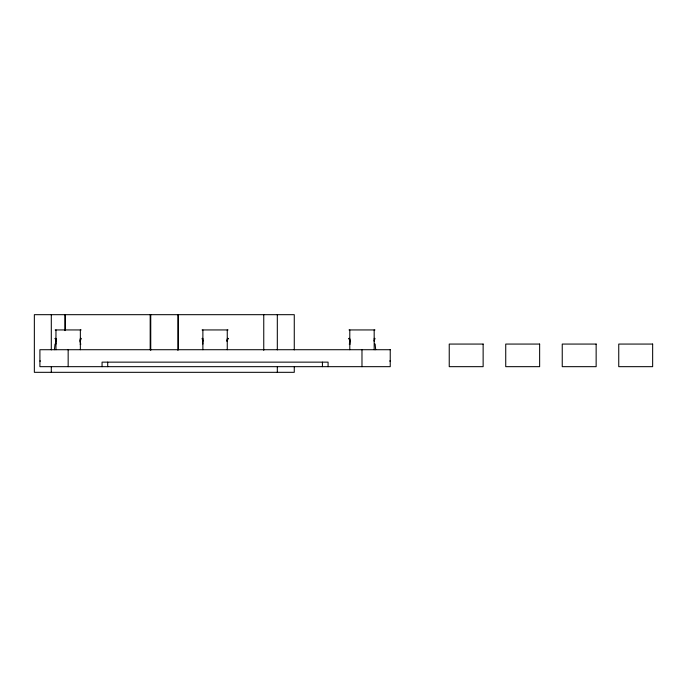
<?xml version="1.0" encoding="UTF-8"?>
<svg xmlns="http://www.w3.org/2000/svg" width="687" height="687" viewBox="0 0 687 687"><rect width="100%" height="100%" fill="white"/><g stroke="black" fill="none" stroke-linecap="round" stroke-linejoin="round"><path stroke-width="1.03" d="M54.445 349.717L55.012 344.067L55.553 344.067M80.035 340.297L80.353 338.416L81.152 338.416L79.993 342.178M80.061 341.241L80.714 338.416M226.976 341.241L227.62 338.416M374.106 340.297L374.535 338.416M227.199 341.241L228.067 338.416L227.26 338.416M374.106 341.241L374.982 338.416L374.175 338.416M226.976 340.031L228.067 338.416M55.166 329.94L81.152 329.94M202.072 329.94L228.067 329.94M348.987 329.94L374.982 329.94M56.033 341.241L55.166 338.416L55.965 338.416M202.88 338.416L202.072 338.416L202.948 341.241M350.147 342.178L348.987 338.416L349.795 338.416M80.07 344.067L80.929 344.067M349.211 344.067L350.069 344.067M374.587 344.067L375.128 344.067L375.695 349.717M39.906 361.018L40.456 361.018M389.684 361.018L390.233 361.018M348.987 338.416L350.069 340.031M55.166 338.416L56.248 340.031M350.078 341.241L349.425 338.416L349.795 344.067M202.948 340.297L202.519 338.416L202.88 344.067M56.042 340.297L55.604 338.416L55.965 344.067M374.175 329.94L374.175 349.717M361.98 349.717L361.98 366.669M349.795 329.94L349.795 349.717M328.077 366.669L328.077 362.143L102.062 362.143L102.062 366.669M322.426 362.143L322.426 366.669M294.268 349.906L294.268 314.68L34.35 314.68L34.35 372.32L294.268 372.32L294.268 366.978M277.316 314.68L277.316 349.906M277.316 366.978L277.316 372.32M263.756 314.68L263.756 350.361M227.26 329.94L227.26 349.717M202.88 329.94L202.88 349.717M178.44 314.68L178.44 349.692M177.873 314.68L177.873 350.361M150.745 314.68L150.745 350.361M150.187 314.68L150.187 349.692M107.713 362.143L107.713 366.669M80.353 329.94L80.353 349.717M68.159 349.717L68.159 366.669M65.428 314.68L65.428 330.593M64.861 314.68L64.861 330.593M55.965 329.94L55.965 349.717M51.302 314.68L51.302 349.906M51.302 366.978L51.302 372.32M483.133 344.067L449.238 344.067L449.238 366.669L483.133 366.669L483.133 344.067M539.639 344.067L505.735 344.067L505.735 366.669L539.639 366.669L539.639 344.067M596.144 344.067L562.241 344.067L562.241 366.669L596.144 366.669L596.144 344.067M652.65 344.067L618.747 344.067L618.747 366.669L652.65 366.669L652.65 344.067M390.233 349.717L39.906 349.717L39.906 366.669L390.233 366.669L390.233 349.717"/></g></svg>
